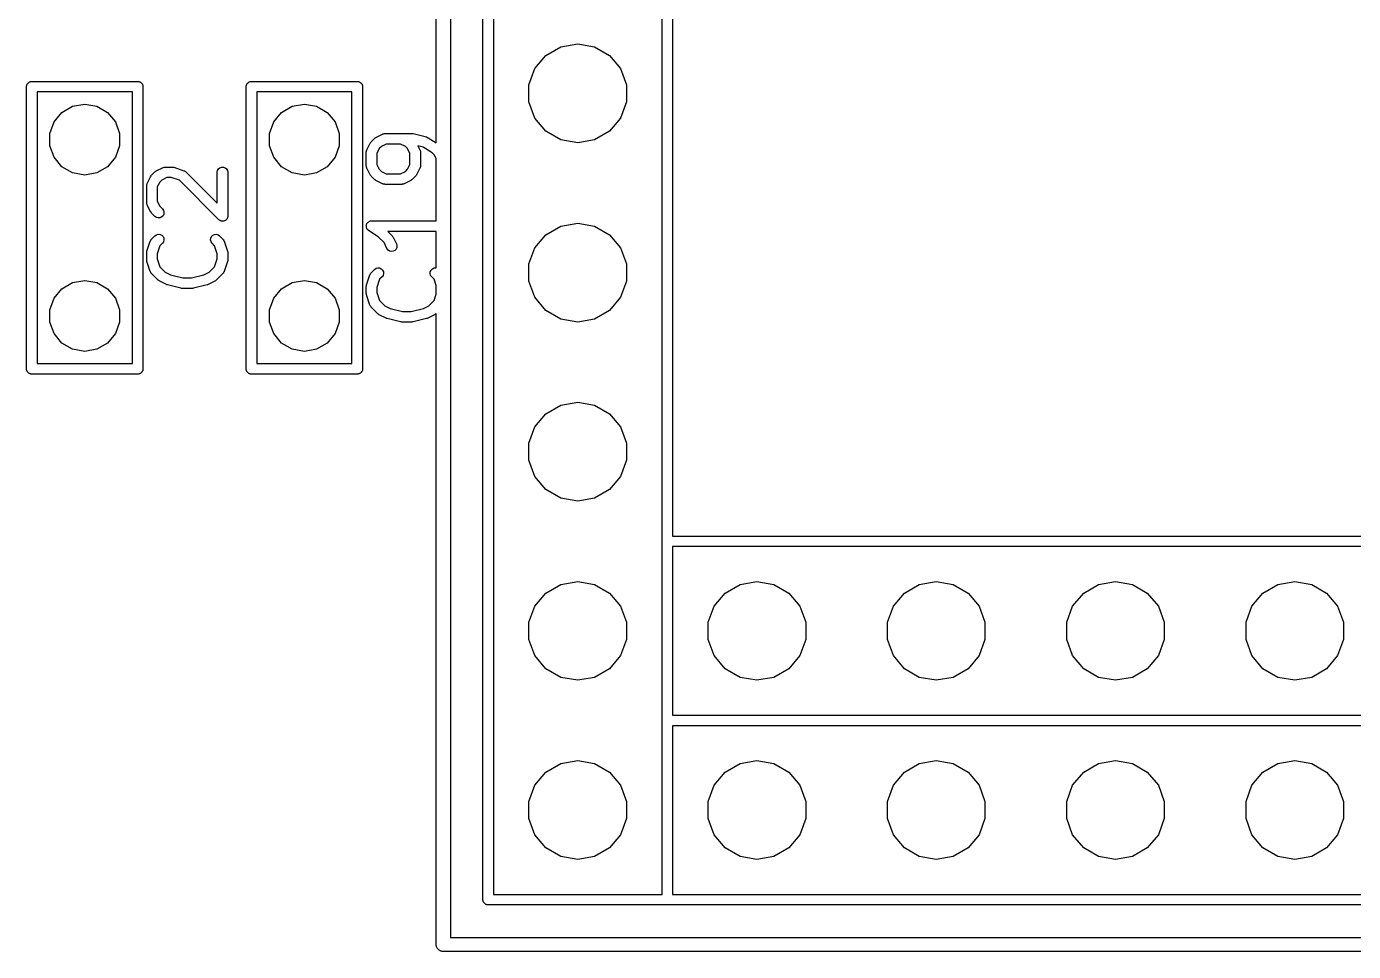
# Model space of a CAD drawing. Extents: x 25 to 346, y -457 to -16.
# Drawn here: x 66.8 to 85.6, y -384.91 to -371.8 of the extents above; entities that cross this region are included whole.
import ezdxf

# ---------------------------------------------------------------- set-up
doc = ezdxf.new("R2010")
doc.units = 0
doc.header["$MEASUREMENT"] = 0
doc.layers.add('BLACK', color=7, linetype='CONTINUOUS')

msp = doc.modelspace()

# ---------------------------------------------------------------- linework, layer by layer
at = {"layer": 'Black'}
for p, q in [((72.6075, -373.448), (72.6075, -320.04)), ((72.8075, -320.04), (72.8075, -384.71)), ((73.2675, -384.175), (73.2675, -320.675)), ((73.4175, -320.75), (73.4175, -384.1)), ((75.8075, -381.635), (75.8075, -320.75)), ((75.9575, -320.675), (75.9575, -379.02)), ((74.1618, -372.208), (74.3727, -372.086)), ((74.3727, -372.086), (74.6125, -372.044)), ((74.6125, -372.044), (74.8523, -372.086)), ((74.8523, -372.086), (75.0632, -372.208)), ((74.0053, -372.394), (74.1618, -372.208)), ((75.0632, -372.208), (75.2197, -372.394)), ((73.922, -372.623), (74.0053, -372.394)), ((75.2197, -372.394), (75.303, -372.623)), ((66.8025, -372.65), (66.8036, -372.644)), ((66.8025, -376.65), (66.8025, -372.65)), ((66.8036, -372.637), (66.8059, -372.631)), ((66.8036, -372.644), (66.8036, -372.637)), ((66.8059, -372.631), (66.807, -372.624)), ((66.807, -372.624), (66.8103, -372.619)), ((66.8103, -372.619), (66.8125, -372.613)), ((66.8125, -372.613), (66.8168, -372.607)), ((66.8168, -372.607), (66.82, -372.602)), ((66.82, -372.602), (66.8251, -372.598)), ((66.8251, -372.598), (66.8293, -372.593)), ((66.8293, -372.593), (66.835, -372.589)), ((66.835, -372.589), (66.84, -372.585)), ((66.84, -372.585), (66.8462, -372.583)), ((66.8462, -372.583), (66.8518, -372.58)), ((66.8518, -372.58), (66.8583, -372.578)), ((66.8583, -372.578), (66.8645, -372.576)), ((66.8645, -372.576), (66.871, -372.576)), ((66.871, -372.576), (66.8775, -372.575)), ((66.8775, -372.575), (68.3775, -372.575)), ((68.3775, -372.575), (68.384, -372.576)), ((68.384, -372.576), (68.3905, -372.576)), ((68.3905, -372.576), (68.3967, -372.578)), ((68.3967, -372.578), (68.4032, -372.58)), ((68.4032, -372.58), (68.4088, -372.583)), ((68.4088, -372.583), (68.415, -372.585)), ((68.415, -372.585), (68.42, -372.589)), ((68.42, -372.589), (68.4257, -372.593)), ((68.4257, -372.593), (68.4299, -372.598)), ((68.4299, -372.598), (68.435, -372.602)), ((68.435, -372.602), (68.4382, -372.607)), ((68.4382, -372.607), (68.4425, -372.613)), ((68.4425, -372.613), (68.4447, -372.619)), ((68.4447, -372.619), (68.448, -372.624)), ((68.448, -372.624), (68.4491, -372.631)), ((68.4491, -372.631), (68.4514, -372.637)), ((68.4514, -372.637), (68.4514, -372.644)), ((68.4514, -372.644), (68.4525, -372.65)), ((68.4525, -372.65), (68.4525, -376.65)), ((69.914, -372.65), (69.9151, -372.644)), ((69.914, -376.65), (69.914, -372.65)), ((69.9151, -372.637), (69.9174, -372.631)), ((69.9151, -372.644), (69.9151, -372.637)), ((69.9174, -372.631), (69.9185, -372.624)), ((69.9185, -372.624), (69.9218, -372.619)), ((69.9218, -372.619), (69.924, -372.613)), ((69.924, -372.613), (69.9283, -372.607)), ((69.9283, -372.607), (69.9315, -372.602)), ((69.9315, -372.602), (69.9366, -372.598)), ((69.9366, -372.598), (69.9408, -372.593)), ((69.9408, -372.593), (69.9465, -372.589)), ((69.9465, -372.589), (69.9515, -372.585)), ((69.9515, -372.585), (69.9577, -372.583)), ((69.9577, -372.583), (69.9633, -372.58)), ((69.9633, -372.58), (69.9698, -372.578)), ((69.9698, -372.578), (69.976, -372.576)), ((69.976, -372.576), (69.9825, -372.576)), ((69.9825, -372.576), (69.989, -372.575)), ((69.989, -372.575), (71.489, -372.575)), ((71.489, -372.575), (71.4955, -372.576)), ((71.4955, -372.576), (71.502, -372.576)), ((71.502, -372.576), (71.5082, -372.578)), ((71.5082, -372.578), (71.5147, -372.58)), ((71.5147, -372.58), (71.5203, -372.583)), ((71.5203, -372.583), (71.5265, -372.585)), ((71.5265, -372.585), (71.5315, -372.589)), ((71.5315, -372.589), (71.5372, -372.593)), ((71.5372, -372.593), (71.5414, -372.598)), ((71.5414, -372.598), (71.5465, -372.602)), ((71.5465, -372.602), (71.5497, -372.607)), ((71.5497, -372.607), (71.554, -372.613)), ((71.554, -372.613), (71.5562, -372.619)), ((71.5562, -372.619), (71.5595, -372.624)), ((71.5595, -372.624), (71.5606, -372.631)), ((71.5606, -372.631), (71.5629, -372.637)), ((71.5629, -372.637), (71.5629, -372.644)), ((71.5629, -372.644), (71.564, -372.65)), ((71.564, -372.65), (71.564, -376.65)), ((73.922, -372.867), (73.922, -372.623)), ((75.303, -372.623), (75.303, -372.867)), ((66.9525, -372.725), (66.9525, -376.575)), ((68.3025, -372.725), (66.9525, -372.725)), ((68.3025, -376.575), (68.3025, -372.725)), ((70.064, -372.725), (70.064, -376.575)), ((71.414, -372.725), (70.064, -372.725)), ((71.414, -376.575), (71.414, -372.725)), ((67.1928, -373.149), (67.3049, -373.016)), ((67.3049, -373.016), (67.4558, -372.928)), ((67.4558, -372.928), (67.6275, -372.898)), ((67.6275, -372.898), (67.7992, -372.928)), ((67.7992, -372.928), (67.9501, -373.016)), ((67.9501, -373.016), (68.0622, -373.149)), ((70.3043, -373.149), (70.4164, -373.016)), ((70.4164, -373.016), (70.5673, -372.928)), ((70.5673, -372.928), (70.739, -372.898)), ((70.739, -372.898), (70.9107, -372.928)), ((70.9107, -372.928), (71.0616, -373.016)), ((71.0616, -373.016), (71.1737, -373.149)), ((74.0053, -373.096), (73.922, -372.867)), ((75.303, -372.867), (75.2197, -373.096)), ((67.1332, -373.313), (67.1928, -373.149)), ((68.0622, -373.149), (68.1218, -373.313)), ((70.2447, -373.313), (70.3043, -373.149)), ((71.1737, -373.149), (71.2333, -373.313)), ((74.1618, -373.282), (74.0053, -373.096)), ((75.2197, -373.096), (75.0632, -373.282)), ((67.1332, -373.487), (67.1332, -373.313)), ((68.1218, -373.313), (68.1218, -373.487)), ((70.2447, -373.487), (70.2447, -373.313)), ((71.2333, -373.313), (71.2333, -373.487)), ((71.686, -373.43), (71.7336, -373.383)), ((71.7336, -373.383), (71.7434, -373.376)), ((71.7434, -373.376), (71.7531, -373.369)), ((71.7531, -373.369), (71.8483, -373.321)), ((71.8483, -373.321), (71.8525, -373.32)), ((71.8525, -373.32), (71.8562, -373.318)), ((71.8562, -373.318), (71.8649, -373.316)), ((71.8649, -373.316), (71.8733, -373.314)), ((71.8733, -373.314), (71.8776, -373.314)), ((71.8776, -373.314), (71.8819, -373.313)), ((71.8819, -373.313), (72.2628, -373.313)), ((72.2628, -373.313), (72.2718, -373.315)), ((72.2718, -373.315), (72.281, -373.315)), ((72.281, -373.315), (72.4715, -373.363)), ((72.4715, -373.363), (72.4831, -373.368)), ((72.4831, -373.368), (72.4949, -373.373)), ((72.4949, -373.373), (72.6075, -373.448)), ((74.3727, -373.404), (74.1618, -373.282)), ((75.0632, -373.282), (74.8523, -373.404)), ((67.1928, -373.651), (67.1332, -373.487)), ((68.1218, -373.487), (68.0622, -373.651)), ((70.3043, -373.651), (70.2447, -373.487)), ((71.2333, -373.487), (71.1737, -373.651)), ((71.6164, -373.579), (71.6171, -373.574)), ((71.6164, -373.769), (71.6164, -373.579)), ((71.6169, -373.57), (71.6194, -373.562)), ((71.6171, -373.574), (71.6169, -373.57)), ((71.6194, -373.562), (71.6209, -373.553)), ((71.6209, -373.553), (71.6231, -373.549)), ((71.6231, -373.549), (71.6243, -373.545)), ((71.6243, -373.545), (71.6719, -373.45)), ((71.6719, -373.45), (71.6791, -373.44)), ((71.6791, -373.44), (71.686, -373.43)), ((71.8006, -373.528), (71.7664, -373.596)), ((71.831, -373.497), (71.8006, -373.528)), ((71.8996, -373.463), (71.831, -373.497)), ((72.1022, -373.463), (71.8996, -373.463)), ((72.1708, -373.497), (72.1022, -373.463)), ((72.2012, -373.528), (72.1708, -373.497)), ((72.2354, -373.596), (72.2012, -373.528)), ((72.4225, -373.505), (72.3484, -373.487)), ((72.3484, -373.487), (72.3775, -373.545)), ((72.3775, -373.545), (72.3787, -373.549)), ((72.3787, -373.549), (72.3809, -373.553)), ((72.3809, -373.553), (72.3824, -373.562)), ((72.3824, -373.562), (72.3849, -373.57)), ((72.3849, -373.57), (72.3847, -373.574)), ((72.3847, -373.574), (72.3854, -373.579)), ((72.3854, -373.579), (72.3854, -373.769)), ((72.5484, -373.589), (72.4225, -373.505)), ((72.5821, -373.623), (72.5484, -373.589)), ((74.6125, -373.446), (74.3727, -373.404)), ((74.8523, -373.404), (74.6125, -373.446)), ((67.3049, -373.784), (67.1928, -373.651)), ((68.0622, -373.651), (67.9501, -373.784)), ((70.4164, -373.784), (70.3043, -373.651)), ((71.1737, -373.651), (71.0616, -373.784)), ((71.6171, -373.773), (71.6164, -373.769)), ((71.6169, -373.778), (71.6171, -373.773)), ((71.6194, -373.786), (71.6169, -373.778)), ((71.7664, -373.596), (71.7664, -373.751)), ((71.7664, -373.751), (71.8006, -373.82)), ((72.2012, -373.82), (72.2354, -373.751)), ((72.2354, -373.751), (72.2354, -373.596)), ((72.3849, -373.778), (72.3824, -373.786)), ((72.3854, -373.769), (72.3847, -373.773)), ((72.3847, -373.773), (72.3849, -373.778)), ((72.6075, -373.674), (72.5821, -373.623)), ((72.6075, -374.551), (72.6075, -373.674)), ((67.4558, -373.872), (67.3049, -373.784)), ((67.6275, -373.902), (67.4558, -373.872)), ((67.7992, -373.872), (67.6275, -373.902)), ((67.9501, -373.784), (67.7992, -373.872)), ((68.5128, -374.021), (68.5604, -373.926)), ((68.5604, -373.926), (68.5676, -373.916)), ((68.5676, -373.916), (68.5745, -373.906)), ((68.5745, -373.906), (68.6221, -373.859)), ((68.6221, -373.859), (68.6319, -373.852)), ((68.6319, -373.852), (68.6416, -373.845)), ((68.6416, -373.845), (68.7368, -373.797)), ((68.7881, -373.939), (68.7195, -373.974)), ((68.7368, -373.797), (68.741, -373.796)), ((68.741, -373.796), (68.7447, -373.794)), ((68.7447, -373.794), (68.7534, -373.792)), ((68.7534, -373.792), (68.7618, -373.79)), ((68.7618, -373.79), (68.7661, -373.79)), ((68.7661, -373.79), (68.7704, -373.789)), ((68.7704, -373.789), (68.8656, -373.789)), ((68.8534, -373.939), (68.7881, -373.939)), ((68.9679, -373.977), (68.8534, -373.939)), ((68.8656, -373.789), (68.8774, -373.791)), ((68.8774, -373.791), (68.8893, -373.793)), ((68.8893, -373.793), (69.0322, -373.841)), ((69.0322, -373.841), (69.036, -373.843)), ((69.036, -373.843), (69.0401, -373.844)), ((69.0401, -373.844), (69.0473, -373.849)), ((69.0473, -373.849), (69.0551, -373.853)), ((69.0551, -373.853), (69.0579, -373.856)), ((69.0579, -373.856), (69.0615, -373.859)), ((69.0615, -373.859), (69.5049, -374.302)), ((69.5049, -373.864), (69.5094, -373.839)), ((69.5049, -374.302), (69.5049, -373.864)), ((69.5094, -373.839), (69.5224, -373.816)), ((69.5224, -373.816), (69.5424, -373.799)), ((69.5424, -373.799), (69.5669, -373.79)), ((69.5669, -373.79), (69.5929, -373.79)), ((69.5929, -373.79), (69.6174, -373.799)), ((69.6174, -373.799), (69.6373, -373.816)), ((69.6373, -373.816), (69.6504, -373.839)), ((69.6504, -373.839), (69.6549, -373.864)), ((69.6549, -373.864), (69.6549, -374.483)), ((70.5673, -373.872), (70.4164, -373.784)), ((70.739, -373.902), (70.5673, -373.872)), ((70.9107, -373.872), (70.739, -373.902)), ((71.0616, -373.784), (70.9107, -373.872)), ((71.6209, -373.795), (71.6194, -373.786)), ((71.6231, -373.798), (71.6209, -373.795)), ((71.6243, -373.803), (71.6231, -373.798)), ((71.6719, -373.898), (71.6243, -373.803)), ((71.6791, -373.907), (71.6719, -373.898)), ((71.686, -373.917), (71.6791, -373.907)), ((71.7336, -373.965), (71.686, -373.917)), ((71.7434, -373.972), (71.7336, -373.965)), ((71.8006, -373.82), (71.831, -373.85)), ((71.831, -373.85), (71.8996, -373.885)), ((71.8996, -373.885), (72.1022, -373.885)), ((72.1022, -373.885), (72.1708, -373.85)), ((72.1708, -373.85), (72.2012, -373.82)), ((72.2682, -373.965), (72.2584, -373.972)), ((72.3158, -373.917), (72.2682, -373.965)), ((72.3227, -373.907), (72.3158, -373.917)), ((72.3299, -373.898), (72.3227, -373.907)), ((72.3775, -373.803), (72.3299, -373.898)), ((72.3787, -373.798), (72.3775, -373.803)), ((72.3809, -373.795), (72.3787, -373.798)), ((72.3824, -373.786), (72.3809, -373.795)), ((68.5049, -374.055), (68.5056, -374.051)), ((68.5049, -374.293), (68.5049, -374.055)), ((68.5054, -374.046), (68.5079, -374.038)), ((68.5056, -374.051), (68.5054, -374.046)), ((68.5079, -374.038), (68.5094, -374.029)), ((68.5094, -374.029), (68.5116, -374.025)), ((68.5116, -374.025), (68.5128, -374.021)), ((68.6891, -374.004), (68.6549, -374.072)), ((68.6549, -374.072), (68.6549, -374.275)), ((68.7195, -373.974), (68.6891, -374.004)), ((69.5268, -374.536), (68.9679, -373.977)), ((71.7531, -373.979), (71.7434, -373.972)), ((71.8483, -374.027), (71.7531, -373.979)), ((71.8525, -374.028), (71.8483, -374.027)), ((71.8562, -374.03), (71.8525, -374.028)), ((71.8649, -374.032), (71.8562, -374.03)), ((71.8733, -374.034), (71.8649, -374.032)), ((71.8776, -374.034), (71.8733, -374.034)), ((71.8819, -374.035), (71.8776, -374.034)), ((72.12, -374.035), (71.8819, -374.035)), ((72.1242, -374.034), (72.12, -374.035)), ((72.1285, -374.034), (72.1242, -374.034)), ((72.1369, -374.032), (72.1285, -374.034)), ((72.1456, -374.03), (72.1369, -374.032)), ((72.1493, -374.028), (72.1456, -374.03)), ((72.1535, -374.027), (72.1493, -374.028)), ((72.2487, -373.979), (72.1535, -374.027)), ((72.2584, -373.972), (72.2487, -373.979)), ((68.5056, -374.297), (68.5049, -374.293)), ((68.5054, -374.301), (68.5056, -374.297)), ((68.5079, -374.31), (68.5054, -374.301)), ((68.5094, -374.319), (68.5079, -374.31)), ((68.5116, -374.322), (68.5094, -374.319)), ((68.5128, -374.326), (68.5116, -374.322)), ((68.5604, -374.422), (68.5128, -374.326)), ((68.6549, -374.275), (68.6891, -374.344)), ((68.5676, -374.431), (68.5604, -374.422)), ((68.5745, -374.441), (68.5676, -374.431)), ((68.6221, -374.489), (68.5745, -374.441)), ((68.6434, -374.504), (68.6221, -374.489)), ((68.6686, -374.51), (68.6434, -374.504)), ((68.6945, -374.508), (68.6686, -374.51)), ((68.6891, -374.344), (68.7282, -374.383)), ((68.7181, -374.497), (68.6945, -374.508)), ((68.7366, -374.479), (68.7181, -374.497)), ((68.7282, -374.383), (68.7431, -374.404)), ((68.7476, -374.455), (68.7366, -374.479)), ((68.7431, -374.404), (68.7498, -374.429)), ((68.7498, -374.429), (68.7476, -374.455)), ((69.639, -374.529), (69.6373, -374.532)), ((69.6413, -374.526), (69.639, -374.529)), ((69.6455, -374.517), (69.6413, -374.526)), ((69.6504, -374.509), (69.6455, -374.517)), ((69.6509, -374.506), (69.6504, -374.509)), ((69.6523, -374.503), (69.6509, -374.506)), ((69.6532, -374.493), (69.6523, -374.503)), ((69.6549, -374.483), (69.6532, -374.493)), ((69.5349, -374.542), (69.5268, -374.536)), ((69.5424, -374.548), (69.5349, -374.542)), ((69.5455, -374.549), (69.5424, -374.548)), ((69.5482, -374.551), (69.5455, -374.549)), ((69.5577, -374.554), (69.5482, -374.551)), ((69.5669, -374.557), (69.5577, -374.554)), ((69.5702, -374.557), (69.5669, -374.557)), ((69.5733, -374.558), (69.5702, -374.557)), ((69.5831, -374.557), (69.5733, -374.558)), ((69.5929, -374.557), (69.5831, -374.557)), ((69.596, -374.556), (69.5929, -374.557)), ((69.5993, -374.556), (69.596, -374.556)), ((69.6082, -374.552), (69.5993, -374.556)), ((69.6174, -374.548), (69.6082, -374.552)), ((69.6199, -374.546), (69.6174, -374.548)), ((69.6229, -374.545), (69.6199, -374.546)), ((69.6298, -374.538), (69.6229, -374.545)), ((69.6373, -374.532), (69.6298, -374.538)), ((71.6165, -374.621), (71.6175, -374.617)), ((71.6175, -374.63), (71.6165, -374.621)), ((71.6175, -374.613), (71.6206, -374.605)), ((71.6175, -374.617), (71.6175, -374.613)), ((71.6175, -374.639), (71.6175, -374.63)), ((71.6189, -374.643), (71.6175, -374.639)), ((71.6194, -374.647), (71.6189, -374.643)), ((71.6234, -374.655), (71.6194, -374.647)), ((71.6206, -374.605), (71.6227, -374.596)), ((71.6227, -374.596), (71.625, -374.593)), ((71.6264, -374.664), (71.6234, -374.655)), ((71.625, -374.593), (71.6264, -374.589)), ((71.6264, -374.589), (71.6322, -374.582)), ((71.6291, -374.667), (71.6264, -374.664)), ((71.6309, -374.671), (71.6291, -374.667)), ((71.6374, -374.677), (71.6309, -374.671)), ((71.6322, -374.582), (71.6371, -374.574)), ((71.6371, -374.574), (71.6405, -374.572)), ((71.6432, -374.684), (71.6374, -374.677)), ((71.6405, -374.572), (71.6432, -374.569)), ((71.6432, -374.569), (71.6509, -374.564)), ((71.6468, -374.686), (71.6432, -374.684)), ((71.6498, -374.689), (71.6468, -374.686)), ((71.7865, -374.78), (71.6498, -374.689)), ((71.6509, -374.564), (71.6581, -374.559)), ((71.6581, -374.559), (71.6621, -374.558)), ((71.6621, -374.558), (71.6657, -374.556)), ((71.6657, -374.556), (71.6745, -374.554)), ((71.6745, -374.554), (71.6831, -374.552)), ((71.6831, -374.552), (71.6873, -374.552)), ((71.6873, -374.552), (71.6914, -374.551)), ((71.6914, -374.551), (72.6075, -374.551)), ((72.6075, -374.701), (71.9201, -374.701)), ((71.9201, -374.701), (71.9825, -374.764)), ((72.6075, -375.219), (72.6075, -374.701)), ((74.1618, -374.748), (74.3727, -374.626)), ((74.3727, -374.626), (74.6125, -374.584)), ((74.6125, -374.584), (74.8523, -374.626)), ((74.8523, -374.626), (75.0632, -374.748)), ((68.5087, -374.983), (68.5563, -374.841)), ((68.5563, -374.841), (68.5584, -374.837)), ((68.5584, -374.837), (68.5595, -374.833)), ((68.5595, -374.833), (68.5646, -374.825)), ((68.5646, -374.825), (68.5688, -374.818)), ((68.5688, -374.818), (68.572, -374.815)), ((68.572, -374.815), (68.5745, -374.811)), ((68.5745, -374.811), (68.6221, -374.764)), ((68.6221, -374.764), (68.6434, -374.749)), ((68.6434, -374.749), (68.6686, -374.742)), ((68.6931, -374.905), (68.6549, -375.019)), ((68.6686, -374.742), (68.6945, -374.744)), ((68.7282, -374.87), (68.6931, -374.905)), ((68.6945, -374.744), (68.7181, -374.755)), ((68.7181, -374.755), (68.7366, -374.774)), ((68.7431, -374.848), (68.7282, -374.87)), ((68.7366, -374.774), (68.7476, -374.797)), ((68.7498, -374.823), (68.7431, -374.848)), ((68.7476, -374.797), (68.7498, -374.823)), ((69.4099, -374.823), (69.4122, -374.797)), ((69.4167, -374.848), (69.4099, -374.823)), ((69.4122, -374.797), (69.4232, -374.774)), ((69.4316, -374.87), (69.4167, -374.848)), ((69.4232, -374.774), (69.4416, -374.755)), ((69.4667, -374.905), (69.4316, -374.87)), ((69.4416, -374.755), (69.4652, -374.744)), ((69.4652, -374.744), (69.4912, -374.742)), ((69.5049, -375.019), (69.4667, -374.905)), ((69.4912, -374.742), (69.5163, -374.749)), ((69.5163, -374.749), (69.5377, -374.764)), ((69.5377, -374.764), (69.5853, -374.811)), ((69.5853, -374.811), (69.5878, -374.815)), ((69.5878, -374.815), (69.591, -374.818)), ((69.591, -374.818), (69.5952, -374.825)), ((69.5952, -374.825), (69.6002, -374.833)), ((69.6002, -374.833), (69.6014, -374.837)), ((69.6014, -374.837), (69.6034, -374.841)), ((69.6034, -374.841), (69.651, -374.983)), ((71.8678, -374.861), (71.7865, -374.78)), ((71.91, -374.945), (71.8678, -374.861)), ((71.9825, -374.764), (71.9894, -374.773)), ((71.9894, -374.773), (71.9966, -374.783)), ((71.9966, -374.783), (72.0442, -374.878)), ((72.0442, -374.878), (72.0516, -374.903)), ((72.0516, -374.903), (72.05, -374.929)), ((74.0053, -374.934), (74.1618, -374.748)), ((75.0632, -374.748), (75.2197, -374.934)), ((68.5049, -375.007), (68.507, -374.995)), ((68.5049, -375.102), (68.5049, -375.007)), ((68.507, -374.995), (68.5087, -374.983)), ((68.6549, -375.019), (68.6549, -375.09)), ((68.6549, -375.09), (68.6931, -375.205)), ((69.4667, -375.205), (69.5049, -375.09)), ((69.5049, -375.09), (69.5049, -375.019)), ((69.651, -374.983), (69.6528, -374.995)), ((69.6528, -374.995), (69.6549, -375.007)), ((69.6549, -375.007), (69.6549, -375.102)), ((71.9255, -374.966), (71.91, -374.945)), ((71.9473, -374.981), (71.9255, -374.966)), ((71.9726, -374.987), (71.9473, -374.981)), ((71.9985, -374.984), (71.9726, -374.987)), ((72.0218, -374.972), (71.9985, -374.984)), ((72.0397, -374.953), (72.0218, -374.972)), ((72.05, -374.929), (72.0397, -374.953)), ((73.922, -375.163), (74.0053, -374.934)), ((75.2197, -374.934), (75.303, -375.163)), ((68.507, -375.114), (68.5049, -375.102)), ((68.5087, -375.126), (68.507, -375.114)), ((68.5563, -375.269), (68.5087, -375.126)), ((68.5584, -375.273), (68.5563, -375.269)), ((68.5595, -375.277), (68.5584, -375.273)), ((68.5646, -375.284), (68.5595, -375.277)), ((68.6931, -375.205), (68.7672, -375.279)), ((68.7672, -375.279), (68.8442, -375.317)), ((69.3156, -375.317), (69.3926, -375.279)), ((69.3926, -375.279), (69.4667, -375.205)), ((69.6002, -375.277), (69.5952, -375.284)), ((69.6014, -375.273), (69.6002, -375.277)), ((69.6034, -375.269), (69.6014, -375.273)), ((69.651, -375.126), (69.6034, -375.269)), ((69.6528, -375.114), (69.651, -375.126)), ((69.6549, -375.102), (69.6528, -375.114)), ((71.686, -375.287), (71.7336, -375.24)), ((71.7336, -375.24), (71.7549, -375.225)), ((71.7549, -375.225), (71.7801, -375.218)), ((71.7801, -375.218), (71.806, -375.22)), ((71.806, -375.22), (71.8296, -375.231)), ((71.8296, -375.231), (71.8481, -375.25)), ((71.8481, -375.25), (71.8591, -375.273)), ((71.8591, -375.273), (71.8613, -375.299)), ((72.5214, -375.299), (72.5237, -375.273)), ((72.5237, -375.273), (72.5347, -375.25)), ((72.5347, -375.25), (72.5531, -375.231)), ((72.5531, -375.231), (72.5767, -375.22)), ((72.5767, -375.22), (72.6027, -375.218)), ((72.6027, -375.218), (72.6075, -375.219)), ((73.922, -375.407), (73.922, -375.163)), ((75.303, -375.163), (75.303, -375.407)), ((67.3049, -375.516), (67.4558, -375.428)), ((67.4558, -375.428), (67.6275, -375.398)), ((67.6275, -375.398), (67.7992, -375.428)), ((67.7992, -375.428), (67.9501, -375.516)), ((68.5688, -375.292), (68.5646, -375.284)), ((68.572, -375.295), (68.5688, -375.292)), ((68.5745, -375.298), (68.572, -375.295)), ((68.6697, -375.394), (68.5745, -375.298)), ((68.6795, -375.4), (68.6697, -375.394)), ((68.6892, -375.408), (68.6795, -375.4)), ((68.7844, -375.455), (68.6892, -375.408)), ((68.7923, -375.458), (68.7844, -375.455)), ((68.7998, -375.461), (68.7923, -375.458)), ((68.9903, -375.508), (68.7998, -375.461)), ((68.8442, -375.317), (69.0177, -375.361)), ((69.0177, -375.361), (69.1421, -375.361)), ((69.1421, -375.361), (69.3156, -375.317)), ((69.36, -375.461), (69.1695, -375.508)), ((69.3675, -375.458), (69.36, -375.461)), ((69.3753, -375.455), (69.3675, -375.458)), ((69.4706, -375.408), (69.3753, -375.455)), ((69.4802, -375.4), (69.4706, -375.408)), ((69.4901, -375.394), (69.4802, -375.4)), ((69.5853, -375.298), (69.4901, -375.394)), ((69.5878, -375.295), (69.5853, -375.298)), ((69.591, -375.292), (69.5878, -375.295)), ((69.5952, -375.284), (69.591, -375.292)), ((70.4164, -375.516), (70.5673, -375.428)), ((70.5673, -375.428), (70.739, -375.398)), ((70.739, -375.398), (70.9107, -375.428)), ((70.9107, -375.428), (71.0616, -375.516)), ((71.6164, -375.483), (71.6185, -375.471)), ((71.6185, -375.471), (71.6202, -375.46)), ((71.6202, -375.46), (71.6678, -375.317)), ((71.6678, -375.317), (71.6699, -375.313)), ((71.6699, -375.313), (71.671, -375.309)), ((71.671, -375.309), (71.6761, -375.302)), ((71.6761, -375.302), (71.6803, -375.294)), ((71.6803, -375.294), (71.6835, -375.291)), ((71.6835, -375.291), (71.686, -375.287)), ((71.8046, -375.381), (71.7664, -375.496)), ((71.8397, -375.346), (71.8046, -375.381)), ((71.8546, -375.325), (71.8397, -375.346)), ((71.8613, -375.299), (71.8546, -375.325)), ((72.5282, -375.325), (72.5214, -375.299)), ((72.5431, -375.346), (72.5282, -375.325)), ((72.5782, -375.381), (72.5431, -375.346)), ((72.6075, -375.469), (72.5782, -375.381)), ((72.6075, -375.593), (72.6075, -375.469)), ((74.0053, -375.636), (73.922, -375.407)), ((75.303, -375.407), (75.2197, -375.636)), ((67.1332, -375.813), (67.1928, -375.649)), ((67.1928, -375.649), (67.3049, -375.516)), ((67.9501, -375.516), (68.0622, -375.649)), ((68.0622, -375.649), (68.1218, -375.813)), ((68.9994, -375.509), (68.9903, -375.508)), ((69.0085, -375.511), (68.9994, -375.509)), ((69.1513, -375.511), (69.0085, -375.511)), ((69.1603, -375.509), (69.1513, -375.511)), ((69.1695, -375.508), (69.1603, -375.509)), ((70.2447, -375.813), (70.3043, -375.649)), ((70.3043, -375.649), (70.4164, -375.516)), ((71.0616, -375.516), (71.1737, -375.649)), ((71.1737, -375.649), (71.2333, -375.813)), ((71.6164, -375.579), (71.6164, -375.483)), ((71.6185, -375.59), (71.6164, -375.579)), ((71.6202, -375.602), (71.6185, -375.59)), ((71.6678, -375.745), (71.6202, -375.602)), ((71.7664, -375.496), (71.7664, -375.566)), ((71.7664, -375.566), (71.8046, -375.681)), ((72.5782, -375.681), (72.6075, -375.593)), ((74.1618, -375.822), (74.0053, -375.636)), ((75.2197, -375.636), (75.0632, -375.822)), ((67.1332, -375.987), (67.1332, -375.813)), ((68.1218, -375.813), (68.1218, -375.987)), ((70.2447, -375.987), (70.2447, -375.813)), ((71.2333, -375.813), (71.2333, -375.987)), ((71.6699, -375.749), (71.6678, -375.745)), ((71.671, -375.753), (71.6699, -375.749)), ((71.6761, -375.76), (71.671, -375.753)), ((71.6803, -375.768), (71.6761, -375.76)), ((71.6835, -375.771), (71.6803, -375.768)), ((71.686, -375.774), (71.6835, -375.771)), ((71.7812, -375.87), (71.686, -375.774)), ((71.8046, -375.681), (71.8787, -375.755)), ((71.8787, -375.755), (71.9557, -375.794)), ((71.9557, -375.794), (72.1292, -375.837)), ((72.1292, -375.837), (72.2536, -375.837)), ((72.2536, -375.837), (72.4271, -375.794)), ((72.4271, -375.794), (72.5041, -375.755)), ((72.5041, -375.755), (72.5782, -375.681)), ((74.3727, -375.944), (74.1618, -375.822)), ((75.0632, -375.822), (74.8523, -375.944)), ((67.1928, -376.151), (67.1332, -375.987)), ((68.1218, -375.987), (68.0622, -376.151)), ((70.3043, -376.151), (70.2447, -375.987)), ((71.2333, -375.987), (71.1737, -376.151)), ((71.791, -375.877), (71.7812, -375.87)), ((71.8007, -375.884), (71.791, -375.877)), ((71.8959, -375.931), (71.8007, -375.884)), ((71.9038, -375.934), (71.8959, -375.931)), ((71.9113, -375.937), (71.9038, -375.934)), ((72.1018, -375.985), (71.9113, -375.937)), ((72.1109, -375.985), (72.1018, -375.985)), ((72.12, -375.987), (72.1109, -375.985)), ((72.2628, -375.987), (72.12, -375.987)), ((72.2718, -375.985), (72.2628, -375.987)), ((72.281, -375.985), (72.2718, -375.985)), ((72.4715, -375.937), (72.281, -375.985)), ((72.479, -375.934), (72.4715, -375.937)), ((72.4868, -375.931), (72.479, -375.934)), ((72.5821, -375.884), (72.4868, -375.931)), ((72.5917, -375.877), (72.5821, -375.884)), ((72.6016, -375.87), (72.5917, -375.877)), ((72.6075, -375.864), (72.6016, -375.87)), ((72.6075, -384.81), (72.6075, -375.864)), ((74.6125, -375.986), (74.3727, -375.944)), ((74.8523, -375.944), (74.6125, -375.986)), ((67.3049, -376.284), (67.1928, -376.151)), ((68.0622, -376.151), (67.9501, -376.284)), ((70.4164, -376.284), (70.3043, -376.151)), ((71.1737, -376.151), (71.0616, -376.284)), ((67.4558, -376.372), (67.3049, -376.284)), ((67.6275, -376.402), (67.4558, -376.372)), ((67.7992, -376.372), (67.6275, -376.402)), ((67.9501, -376.284), (67.7992, -376.372)), ((70.5673, -376.372), (70.4164, -376.284)), ((70.739, -376.402), (70.5673, -376.372)), ((70.9107, -376.372), (70.739, -376.402)), ((71.0616, -376.284), (70.9107, -376.372)), ((66.9525, -376.575), (68.3025, -376.575)), ((70.064, -376.575), (71.414, -376.575)), ((66.8036, -376.656), (66.8025, -376.65)), ((66.8036, -376.663), (66.8036, -376.656)), ((66.8059, -376.669), (66.8036, -376.663)), ((66.807, -376.676), (66.8059, -376.669)), ((66.8103, -376.681), (66.807, -376.676)), ((66.8125, -376.688), (66.8103, -376.681)), ((66.8168, -376.693), (66.8125, -376.688)), ((66.82, -376.698), (66.8168, -376.693)), ((66.8251, -376.702), (66.82, -376.698)), ((66.8293, -376.707), (66.8251, -376.702)), ((66.835, -376.711), (66.8293, -376.707)), ((66.84, -376.715), (66.835, -376.711)), ((66.8462, -376.717), (66.84, -376.715)), ((66.8518, -376.72), (66.8462, -376.717)), ((66.8583, -376.722), (66.8518, -376.72)), ((66.8645, -376.724), (66.8583, -376.722)), ((66.871, -376.724), (66.8645, -376.724)), ((66.8775, -376.725), (66.871, -376.724)), ((68.3775, -376.725), (66.8775, -376.725)), ((68.384, -376.724), (68.3775, -376.725)), ((68.3905, -376.724), (68.384, -376.724)), ((68.3967, -376.722), (68.3905, -376.724)), ((68.4032, -376.72), (68.3967, -376.722)), ((68.4088, -376.717), (68.4032, -376.72)), ((68.415, -376.715), (68.4088, -376.717)), ((68.42, -376.711), (68.415, -376.715)), ((68.4257, -376.707), (68.42, -376.711)), ((68.4299, -376.702), (68.4257, -376.707)), ((68.435, -376.698), (68.4299, -376.702)), ((68.4382, -376.693), (68.435, -376.698)), ((68.4425, -376.688), (68.4382, -376.693)), ((68.4447, -376.681), (68.4425, -376.688)), ((68.448, -376.676), (68.4447, -376.681)), ((68.4491, -376.669), (68.448, -376.676)), ((68.4514, -376.663), (68.4491, -376.669)), ((68.4525, -376.65), (68.4514, -376.656)), ((68.4514, -376.656), (68.4514, -376.663)), ((69.9151, -376.656), (69.914, -376.65)), ((69.9151, -376.663), (69.9151, -376.656)), ((69.9174, -376.669), (69.9151, -376.663)), ((69.9185, -376.676), (69.9174, -376.669)), ((69.9218, -376.681), (69.9185, -376.676)), ((69.924, -376.688), (69.9218, -376.681)), ((69.9283, -376.693), (69.924, -376.688)), ((69.9315, -376.698), (69.9283, -376.693)), ((69.9366, -376.702), (69.9315, -376.698)), ((69.9408, -376.707), (69.9366, -376.702)), ((69.9465, -376.711), (69.9408, -376.707)), ((69.9515, -376.715), (69.9465, -376.711)), ((69.9577, -376.717), (69.9515, -376.715)), ((69.9633, -376.72), (69.9577, -376.717)), ((69.9698, -376.722), (69.9633, -376.72)), ((69.976, -376.724), (69.9698, -376.722)), ((69.9825, -376.724), (69.976, -376.724)), ((69.989, -376.725), (69.9825, -376.724)), ((71.489, -376.725), (69.989, -376.725)), ((71.4955, -376.724), (71.489, -376.725)), ((71.502, -376.724), (71.4955, -376.724)), ((71.5082, -376.722), (71.502, -376.724)), ((71.5147, -376.72), (71.5082, -376.722)), ((71.5203, -376.717), (71.5147, -376.72)), ((71.5265, -376.715), (71.5203, -376.717)), ((71.5315, -376.711), (71.5265, -376.715)), ((71.5372, -376.707), (71.5315, -376.711)), ((71.5414, -376.702), (71.5372, -376.707)), ((71.5465, -376.698), (71.5414, -376.702)), ((71.5497, -376.693), (71.5465, -376.698)), ((71.554, -376.688), (71.5497, -376.693)), ((71.5562, -376.681), (71.554, -376.688)), ((71.5595, -376.676), (71.5562, -376.681)), ((71.5606, -376.669), (71.5595, -376.676)), ((71.5629, -376.663), (71.5606, -376.669)), ((71.564, -376.65), (71.5629, -376.656)), ((71.5629, -376.656), (71.5629, -376.663)), ((74.3727, -377.166), (74.6125, -377.124)), ((74.6125, -377.124), (74.8523, -377.166)), ((74.0053, -377.474), (74.1618, -377.288)), ((74.1618, -377.288), (74.3727, -377.166)), ((74.8523, -377.166), (75.0632, -377.288)), ((75.0632, -377.288), (75.2197, -377.474)), ((73.922, -377.703), (74.0053, -377.474)), ((75.2197, -377.474), (75.303, -377.703)), ((73.922, -377.947), (73.922, -377.703)), ((75.303, -377.703), (75.303, -377.947)), ((74.0053, -378.176), (73.922, -377.947)), ((75.303, -377.947), (75.2197, -378.176)), ((74.1618, -378.362), (74.0053, -378.176)), ((75.2197, -378.176), (75.0632, -378.362)), ((74.3727, -378.484), (74.1618, -378.362)), ((75.0632, -378.362), (74.8523, -378.484)), ((74.6125, -378.526), (74.3727, -378.484)), ((74.8523, -378.484), (74.6125, -378.526)), ((75.9575, -379.02), (101.207, -379.02)), ((75.9575, -379.17), (75.9575, -381.56)), ((101.207, -379.17), (75.9575, -379.17)), ((74.1618, -379.828), (74.3727, -379.706)), ((74.3727, -379.706), (74.6125, -379.664)), ((74.6125, -379.664), (74.8523, -379.706)), ((74.8523, -379.706), (75.0632, -379.828)), ((76.7018, -379.828), (76.9127, -379.706)), ((76.9127, -379.706), (77.1525, -379.664)), ((77.1525, -379.664), (77.3923, -379.706)), ((77.3923, -379.706), (77.6032, -379.828)), ((79.2418, -379.828), (79.4527, -379.706)), ((79.4527, -379.706), (79.6925, -379.664)), ((79.6925, -379.664), (79.9323, -379.706)), ((79.9323, -379.706), (80.1432, -379.828)), ((81.7818, -379.828), (81.9927, -379.706)), ((81.9927, -379.706), (82.2325, -379.664)), ((82.2325, -379.664), (82.4723, -379.706)), ((82.4723, -379.706), (82.6832, -379.828)), ((84.3218, -379.828), (84.5327, -379.706)), ((84.5327, -379.706), (84.7725, -379.664)), ((84.7725, -379.664), (85.0123, -379.706)), ((85.0123, -379.706), (85.2232, -379.828)), ((74.0053, -380.014), (74.1618, -379.828)), ((75.0632, -379.828), (75.2197, -380.014)), ((76.5453, -380.014), (76.7018, -379.828)), ((77.6032, -379.828), (77.7597, -380.014)), ((79.0853, -380.014), (79.2418, -379.828)), ((80.1432, -379.828), (80.2997, -380.014)), ((81.6253, -380.014), (81.7818, -379.828)), ((82.6832, -379.828), (82.8397, -380.014)), ((84.1653, -380.014), (84.3218, -379.828)), ((85.2232, -379.828), (85.3797, -380.014)), ((73.922, -380.243), (74.0053, -380.014)), ((75.2197, -380.014), (75.303, -380.243)), ((76.462, -380.243), (76.5453, -380.014)), ((77.7597, -380.014), (77.843, -380.243)), ((79.002, -380.243), (79.0853, -380.014)), ((80.2997, -380.014), (80.383, -380.243)), ((81.542, -380.243), (81.6253, -380.014)), ((82.8397, -380.014), (82.923, -380.243)), ((84.082, -380.243), (84.1653, -380.014)), ((85.3797, -380.014), (85.463, -380.243)), ((73.922, -380.487), (73.922, -380.243)), ((75.303, -380.243), (75.303, -380.487)), ((76.462, -380.487), (76.462, -380.243)), ((77.843, -380.243), (77.843, -380.487)), ((79.002, -380.487), (79.002, -380.243)), ((80.383, -380.243), (80.383, -380.487)), ((81.542, -380.487), (81.542, -380.243)), ((82.923, -380.243), (82.923, -380.487)), ((84.082, -380.487), (84.082, -380.243)), ((85.463, -380.243), (85.463, -380.487)), ((74.0053, -380.716), (73.922, -380.487)), ((75.303, -380.487), (75.2197, -380.716)), ((76.5453, -380.716), (76.462, -380.487)), ((77.843, -380.487), (77.7597, -380.716)), ((79.0853, -380.716), (79.002, -380.487)), ((80.383, -380.487), (80.2997, -380.716)), ((81.6253, -380.716), (81.542, -380.487)), ((82.923, -380.487), (82.8397, -380.716)), ((84.1653, -380.716), (84.082, -380.487)), ((85.463, -380.487), (85.3797, -380.716)), ((74.1618, -380.902), (74.0053, -380.716)), ((75.2197, -380.716), (75.0632, -380.902)), ((76.7018, -380.902), (76.5453, -380.716)), ((77.7597, -380.716), (77.6032, -380.902)), ((79.2418, -380.902), (79.0853, -380.716)), ((80.2997, -380.716), (80.1432, -380.902)), ((81.7818, -380.902), (81.6253, -380.716)), ((82.8397, -380.716), (82.6832, -380.902)), ((84.3218, -380.902), (84.1653, -380.716)), ((85.3797, -380.716), (85.2232, -380.902)), ((74.3727, -381.024), (74.1618, -380.902)), ((75.0632, -380.902), (74.8523, -381.024)), ((76.9127, -381.024), (76.7018, -380.902)), ((77.6032, -380.902), (77.3923, -381.024)), ((79.4527, -381.024), (79.2418, -380.902)), ((80.1432, -380.902), (79.9323, -381.024)), ((81.9927, -381.024), (81.7818, -380.902)), ((82.6832, -380.902), (82.4723, -381.024)), ((84.5327, -381.024), (84.3218, -380.902)), ((85.2232, -380.902), (85.0123, -381.024)), ((74.6125, -381.066), (74.3727, -381.024)), ((74.8523, -381.024), (74.6125, -381.066)), ((77.1525, -381.066), (76.9127, -381.024)), ((77.3923, -381.024), (77.1525, -381.066)), ((79.6925, -381.066), (79.4527, -381.024)), ((79.9323, -381.024), (79.6925, -381.066)), ((82.2325, -381.066), (81.9927, -381.024)), ((82.4723, -381.024), (82.2325, -381.066)), ((84.7725, -381.066), (84.5327, -381.024)), ((85.0123, -381.024), (84.7725, -381.066)), ((75.8075, -384.1), (75.8075, -381.635)), ((75.9575, -381.56), (101.207, -381.56)), ((75.9575, -381.71), (75.9575, -384.1)), ((101.207, -381.71), (75.9575, -381.71)), ((74.3727, -382.246), (74.6125, -382.204)), ((74.6125, -382.204), (74.8523, -382.246)), ((76.9127, -382.246), (77.1525, -382.204)), ((77.1525, -382.204), (77.3923, -382.246)), ((79.4527, -382.246), (79.6925, -382.204)), ((79.6925, -382.204), (79.9323, -382.246)), ((81.9927, -382.246), (82.2325, -382.204)), ((82.2325, -382.204), (82.4723, -382.246)), ((84.5327, -382.246), (84.7725, -382.204)), ((84.7725, -382.204), (85.0123, -382.246)), ((74.0053, -382.554), (74.1618, -382.368)), ((74.1618, -382.368), (74.3727, -382.246)), ((74.8523, -382.246), (75.0632, -382.368)), ((75.0632, -382.368), (75.2197, -382.554)), ((76.5453, -382.554), (76.7018, -382.368)), ((76.7018, -382.368), (76.9127, -382.246)), ((77.3923, -382.246), (77.6032, -382.368)), ((77.6032, -382.368), (77.7597, -382.554)), ((79.0853, -382.554), (79.2418, -382.368)), ((79.2418, -382.368), (79.4527, -382.246)), ((79.9323, -382.246), (80.1432, -382.368)), ((80.1432, -382.368), (80.2997, -382.554)), ((81.6253, -382.554), (81.7818, -382.368)), ((81.7818, -382.368), (81.9927, -382.246)), ((82.4723, -382.246), (82.6832, -382.368)), ((82.6832, -382.368), (82.8397, -382.554)), ((84.1653, -382.554), (84.3218, -382.368)), ((84.3218, -382.368), (84.5327, -382.246)), ((85.0123, -382.246), (85.2232, -382.368)), ((85.2232, -382.368), (85.3797, -382.554)), ((73.922, -382.783), (74.0053, -382.554)), ((75.2197, -382.554), (75.303, -382.783)), ((76.462, -382.783), (76.5453, -382.554)), ((77.7597, -382.554), (77.843, -382.783)), ((79.002, -382.783), (79.0853, -382.554)), ((80.2997, -382.554), (80.383, -382.783)), ((81.542, -382.783), (81.6253, -382.554)), ((82.8397, -382.554), (82.923, -382.783)), ((84.082, -382.783), (84.1653, -382.554)), ((85.3797, -382.554), (85.463, -382.783)), ((73.922, -383.027), (73.922, -382.783)), ((75.303, -382.783), (75.303, -383.027)), ((76.462, -383.027), (76.462, -382.783)), ((77.843, -382.783), (77.843, -383.027)), ((79.002, -383.027), (79.002, -382.783)), ((80.383, -382.783), (80.383, -383.027)), ((81.542, -383.027), (81.542, -382.783)), ((82.923, -382.783), (82.923, -383.027)), ((84.082, -383.027), (84.082, -382.783)), ((85.463, -382.783), (85.463, -383.027)), ((74.0053, -383.256), (73.922, -383.027)), ((75.303, -383.027), (75.2197, -383.256)), ((76.5453, -383.256), (76.462, -383.027)), ((77.843, -383.027), (77.7597, -383.256)), ((79.0853, -383.256), (79.002, -383.027)), ((80.383, -383.027), (80.2997, -383.256)), ((81.6253, -383.256), (81.542, -383.027)), ((82.923, -383.027), (82.8397, -383.256)), ((84.1653, -383.256), (84.082, -383.027)), ((85.463, -383.027), (85.3797, -383.256)), ((74.1618, -383.442), (74.0053, -383.256)), ((75.2197, -383.256), (75.0632, -383.442)), ((76.7018, -383.442), (76.5453, -383.256)), ((77.7597, -383.256), (77.6032, -383.442)), ((79.2418, -383.442), (79.0853, -383.256)), ((80.2997, -383.256), (80.1432, -383.442)), ((81.7818, -383.442), (81.6253, -383.256)), ((82.8397, -383.256), (82.6832, -383.442)), ((84.3218, -383.442), (84.1653, -383.256)), ((85.3797, -383.256), (85.2232, -383.442)), ((74.3727, -383.564), (74.1618, -383.442)), ((75.0632, -383.442), (74.8523, -383.564)), ((76.9127, -383.564), (76.7018, -383.442)), ((77.6032, -383.442), (77.3923, -383.564)), ((79.4527, -383.564), (79.2418, -383.442)), ((80.1432, -383.442), (79.9323, -383.564)), ((81.9927, -383.564), (81.7818, -383.442)), ((82.6832, -383.442), (82.4723, -383.564)), ((84.5327, -383.564), (84.3218, -383.442)), ((85.2232, -383.442), (85.0123, -383.564)), ((74.6125, -383.606), (74.3727, -383.564)), ((74.8523, -383.564), (74.6125, -383.606)), ((77.1525, -383.606), (76.9127, -383.564)), ((77.3923, -383.564), (77.1525, -383.606)), ((79.6925, -383.606), (79.4527, -383.564)), ((79.9323, -383.564), (79.6925, -383.606)), ((82.2325, -383.606), (81.9927, -383.564)), ((82.4723, -383.564), (82.2325, -383.606)), ((84.7725, -383.606), (84.5327, -383.564)), ((85.0123, -383.564), (84.7725, -383.606)), ((73.4175, -384.1), (75.8075, -384.1)), ((75.9575, -384.1), (101.207, -384.1)), ((73.2686, -384.181), (73.2675, -384.175)), ((73.2686, -384.188), (73.2686, -384.181)), ((73.2709, -384.194), (73.2686, -384.188)), ((73.272, -384.201), (73.2709, -384.194)), ((73.2753, -384.206), (73.272, -384.201)), ((73.2775, -384.212), (73.2753, -384.206)), ((73.2818, -384.218), (73.2775, -384.212)), ((73.285, -384.223), (73.2818, -384.218)), ((73.2901, -384.227), (73.285, -384.223)), ((73.2943, -384.232), (73.2901, -384.227)), ((73.3, -384.236), (73.2943, -384.232)), ((73.305, -384.24), (73.3, -384.236)), ((73.3112, -384.242), (73.305, -384.24)), ((73.3168, -384.245), (73.3112, -384.242)), ((73.3233, -384.247), (73.3168, -384.245)), ((73.3295, -384.249), (73.3233, -384.247)), ((73.336, -384.249), (73.3295, -384.249)), ((73.3425, -384.25), (73.336, -384.249)), ((75.8825, -384.25), (73.3425, -384.25)), ((101.282, -384.25), (75.8825, -384.25)), ((72.609, -384.819), (72.6075, -384.81)), ((72.609, -384.827), (72.609, -384.819)), ((72.612, -384.836), (72.609, -384.827)), ((72.6135, -384.844), (72.612, -384.836)), ((72.6179, -384.852), (72.6135, -384.844)), ((72.6209, -384.86), (72.6179, -384.852)), ((72.6265, -384.867), (72.6209, -384.86)), ((72.6309, -384.874), (72.6265, -384.867)), ((72.8075, -384.71), (104.358, -384.71)), ((72.6376, -384.88), (72.6309, -384.874)), ((72.6432, -384.887), (72.6376, -384.88)), ((72.6508, -384.891), (72.6432, -384.887)), ((72.6575, -384.897), (72.6508, -384.891)), ((72.6657, -384.9), (72.6575, -384.897)), ((72.6733, -384.904), (72.6657, -384.9)), ((72.6819, -384.905), (72.6733, -384.904)), ((72.6901, -384.908), (72.6819, -384.905)), ((72.6989, -384.908), (72.6901, -384.908)), ((72.7075, -384.91), (72.6989, -384.908)), ((85.94, -384.91), (72.7075, -384.91))]:
    msp.add_line(p, q, dxfattribs=at)

doc.saveas('drawing.dxf')
